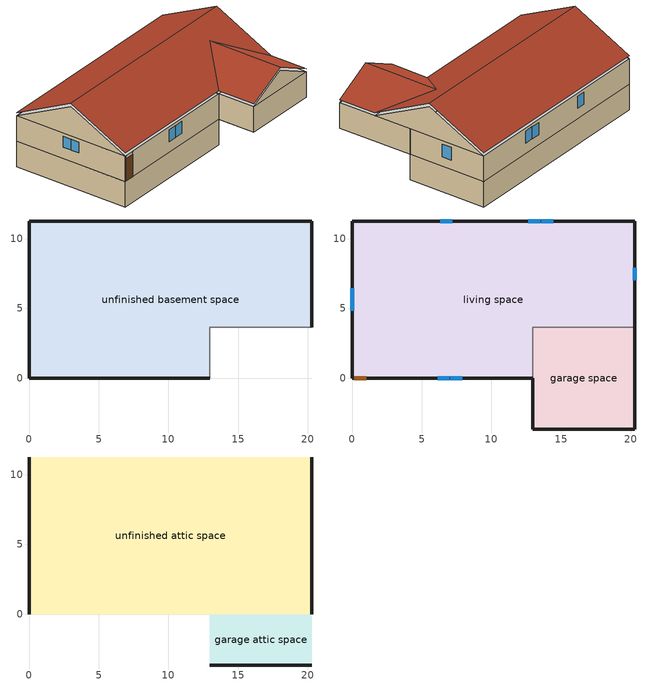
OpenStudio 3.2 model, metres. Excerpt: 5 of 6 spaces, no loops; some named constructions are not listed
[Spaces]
unfinished basement space
 floor foundation (FloorFndGrndUnfinB): 0,0 0,11.28 20.3,11.28 20.3,3.66 12.98,3.66 12.98,0 z-2.44
 wall foundation (WallFndGrndUnfinB): 20.3,3.66 20.3,11.28 0,11.28 0,0 12.98,0 z-2.44:0
 wall adiabatic (WallFndGrndUnfinB): 12.98,0 12.98,3.66 20.3,3.66 z-2.44:0
garage space
 floor foundation (FloorFndGrndUnfinSlab): 12.98,-3.66 12.98,3.66 20.3,3.66 20.3,-3.66 z0
 wall outside (WallExtUninsUnfin): 12.98,0 12.98,-3.66 20.3,-3.66 20.3,3.66 z0:2.44
 wall to living space (WallIntFinInsUnfin Reversed): 20.3,3.66 12.98,3.66 12.98,0 z0:2.44
living space
 floor to unfinished basement space (FloorUnfinBInsFin Reversed): 0,0 0,11.28 20.3,11.28 20.3,3.66 12.98,3.66 12.98,0 z0
 wall outside (WallExtInsFin): 20.3,3.66 20.3,11.28 0,11.28 0,0 0.13,0 1.05,0 12.98,0 z0:2.44
 window (WindowConstruction): 6.14,0 6.99,0 / 7.05,0 7.89,0 z1.01:2.13; 14.42,11.28 13.56,11.28 / 13.5,11.28 12.64,11.28 / 7.2,11.28 6.34,11.28 z0.98:2.13; 0,6.46 0,5.67 / 0,5.61 0,4.82 z1.08:2.13; 20.3,7.01 20.3,7.92 z0.91:2.13
 door (Door): 0.15,0 1.02,0 z0:2.13
unfinished attic space
 floor to garage space (FloorUnfinUninsUnfin): 20.3,3.66 20.3,0 12.98,0 12.98,3.66 z2.44
 floor to living space (FloorFinInsUnfinAttic): 20.3,11.28 20.3,3.66 12.98,3.66 12.98,0 0,0 0,11.28 z2.44
 wall outside (WallExtUninsUnfin): 0,5.64,5.26 0,11.28,2.44 0,0,2.44; 20.3,5.64,5.26 20.3,0,2.44 20.3,11.28,2.44
 roof outside (RoofUnfinInsExt): 0,5.64,5.56 20.3,5.64,5.56 20.3,11.28,2.74 0,11.28,2.74; 0,5.64,5.56 0,0,2.74 12.98,0,2.74 16.64,3.66,4.57 20.3,0,2.74 20.3,5.64,5.56
garage attic space
 floor to garage space (FloorUnfinUninsUnfin): 12.98,-3.66 12.98,0 20.3,0 20.3,-3.66 z2.44
 wall outside (WallExtUninsUnfin): 12.98,-3.66,2.44 20.3,-3.66,2.44 16.64,-3.66,4.27
 roof outside (RoofUnfinUninsExt 1): 12.98,0,2.74 12.98,-3.66,2.74 16.64,-3.66,4.57 16.64,3.66,4.57; 20.3,0,2.74 16.64,3.66,4.57 16.64,-3.66,4.57 20.3,-3.66,2.74
[Material] Roughness=Rough
Name | Thickness {m} | Conductivity {W/m-K} | Density {kg/m3} | Specific Heat {J/kg-K} | Thermal Absorptance | Solar Absorptance | Visible Absorptance
Drywall 0.5 in. | 0.0127 | 0.160291 | 801 | 837.4 | 0.9 | 0.5 | 0.1
FloorUATrussandIns | 0.0889 | 0.0634876 | 50.7834 | 1165.1 | 0.9 | 0.5 | 0.9
FloorUAAdditionalCeilingIns | 0.050038 | 0.060696 | 16.02 | 1046.75
RoofSheathing | 0.01905 | 0.115458 | 512.64 | 1214.23 | 0.82 | 0.3 | 0.3
WallSheathing | 0.0127 | 0.115458 | 512.64 | 1214.23 | 0.82 | 0.3 | 0.3
WallStudAndCavity 1 | 0.0889 | 0.346661 | 129.063 | 1212.76 | 0.82 | 0.3 | 0.82
FloorIns | 0.23495 | 2.59817 | 67.691 | 1210.98 | 0.82 | 0.3 | 0.3
Wood Floor | 0.015875 | 0.115458 | 544.68 | 1214.23
Floor Covering | 0.0127 | 0.0433444 | 54.468 | 1339.84 | 0.9 | 0.9
FloorFinStudAndAirFloor | 0.1397 | 0.606274 | 67.691 | 1210.98 | 0.82 | 0.3 | 0.3
[Construction]
FloorFinInsUnfinAttic Reversed: FloorUAAdditionalCeilingIns, FloorUATrussandIns, Drywall 0.5 in.
WallIntFinInsUnfin: WallSheathing, WallStudAndCavity 1
FloorUnfinBInsFin: FloorIns, RoofSheathing, Wood Floor, Floor Covering
FloorUnfinUninsUnfin Reversed: RoofSheathing, FloorFinStudAndAirFloor
[Schedule:Ruleset]
Name | Default Day Schedule | Summer Design Day Schedule | Winter Design Day Schedule
res nv_1 temp schedule | Schedule Day 14
res mv_1 range exhaust schedule | Schedule Day 18 | res mv_1 range exhaust schedule summer design | res mv_1 range exhaust schedule winter design
res mv_1 bath exhaust schedule | Schedule Day 19 | res mv_1 bath exhaust schedule summer design | res mv_1 bath exhaust schedule winter design
[Schedule:Day]
Schedule Day 14; Schedule Day 18; res mv_1 range exhaust schedule winter design; Schedule Day 19; res mv_1 bath exhaust schedule winter design: 24, 0, 0
res nv_1 temp schedule weekday1; res nv_1 temp schedule weekday2; res nv_1 temp schedule weekday3; res nv_1 temp schedule weekday4; res nv_1 temp schedule weekday10; res nv_1 temp schedule weekday11; res nv_1 temp schedule weekday12: 3, 0, 19.4444, 9, 0, 20, 17, 0, 20.5556, 18, 0, 20, 24, 0, 19.4444
res nv_1 temp schedule weekend1; res nv_1 temp schedule weekend2; res nv_1 temp schedule weekend3; res nv_1 temp schedule weekend4; res nv_1 temp schedule weekend10; res nv_1 temp schedule weekend11; res nv_1 temp schedule weekend12: 3, 0, 19.4444, 18, 0, 20, 24, 0, 19.4444
res nv_1 temp schedule allday5; res nv_1 temp schedule allday6; res nv_1 temp schedule allday9: 24, 0, 21.6667
res nv_1 temp schedule weekday7; res nv_1 temp schedule weekday8: 3, 0, 20, 9, 0, 21.1111, 17, 0, 21.6667, 18, 0, 21.1111, 24, 0, 20
res nv_1 temp schedule weekend7; res nv_1 temp schedule weekend8: 3, 0, 20, 18, 0, 21.1111, 24, 0, 20
res nv_1 availability schedule allday1 on; res nv_1 availability schedule allday1 on 1; res nv_1 availability schedule allday1 on 2; res nv_1 availability schedule allday1 on 3; res nv_1 availability schedule allday1 on 4; res nv_1 availability schedule allday1 on 5; res nv_1 availability schedule allday1 on 6; res nv_1 availability schedule allday1 on 7; res nv_1 availability schedule allday1 on 8; res nv_1 availability schedule allday1 on 9; res nv_1 availability schedule allday1 on 10; res nv_1 availability schedule allday1 on 11: 1, 0, 1, 2, 0, 1, 3, 0, 1, 4, 0, 1, 5, 0, 1, 6, 0, 1, 7, 0, 1, 8, 0, 1, 9, 0, 1, 10, 0, 1, 11, 0, 1, 12, 0, 1, 13, 0, 1, 14, 0, 1, 15, 0, 1, 16, 0, 1, 17, 0, 1, 18, 0, 1, 19, 0, 1, 20, 0, 1, 21, 0, 1, 22, 0, 1, 23, 0, 1, 24, 0, 1
res mv_1 range exhaust schedule allday1; res mv_1 range exhaust schedule allday2; res mv_1 range exhaust schedule allday3; res mv_1 range exhaust schedule allday4; res mv_1 range exhaust schedule allday5; res mv_1 range exhaust schedule allday6; res mv_1 range exhaust schedule allday7; res mv_1 range exhaust schedule allday8; res mv_1 range exhaust schedule allday9; res mv_1 range exhaust schedule allday10; res mv_1 range exhaust schedule allday11; res mv_1 range exhaust schedule allday12: 1, 0, 1, 24, 0, 0
res mv_1 range exhaust schedule summer design; res mv_1 bath exhaust schedule summer design: 24, 0, 1
res mv_1 bath exhaust schedule allday1; res mv_1 bath exhaust schedule allday2; res mv_1 bath exhaust schedule allday3; res mv_1 bath exhaust schedule allday4; res mv_1 bath exhaust schedule allday5; res mv_1 bath exhaust schedule allday6; res mv_1 bath exhaust schedule allday7; res mv_1 bath exhaust schedule allday8; res mv_1 bath exhaust schedule allday9; res mv_1 bath exhaust schedule allday10; res mv_1 bath exhaust schedule allday11; res mv_1 bath exhaust schedule allday12: 20, 0, 0, 21, 0, 1, 24, 0, 0
[Schedule:Rule] Date Specification Type=DateRange; Start Day=1
Name | Schedule Ruleset | Rule Order | Day Schedule | Apply Monday | Apply Tuesday | Apply Wednesday | Apply Thursday | Apply Friday | Start Month | End Month | End Day | Apply Sunday | Apply Saturday
res nv_1 temp schedule weekday rule1 | res nv_1 temp schedule | 20 | res nv_1 temp schedule weekday1 | Yes | Yes | Yes | Yes | Yes | 1 | 1 | 31
res nv_1 temp schedule weekend rule1 | res nv_1 temp schedule | 19 | res nv_1 temp schedule weekend1 |  |  |  |  |  | 1 | 1 | 31 | Yes | Yes
res nv_1 temp schedule weekday rule2 | res nv_1 temp schedule | 18 | res nv_1 temp schedule weekday2 | Yes | Yes | Yes | Yes | Yes | 2 | 2 | 28
res nv_1 temp schedule weekend rule2 | res nv_1 temp schedule | 17 | res nv_1 temp schedule weekend2 |  |  |  |  |  | 2 | 2 | 28 | Yes | Yes
res nv_1 temp schedule weekday rule3 | res nv_1 temp schedule | 16 | res nv_1 temp schedule weekday3 | Yes | Yes | Yes | Yes | Yes | 3 | 3 | 31
res nv_1 temp schedule weekend rule3 | res nv_1 temp schedule | 15 | res nv_1 temp schedule weekend3 |  |  |  |  |  | 3 | 3 | 31 | Yes | Yes
res nv_1 temp schedule weekday rule4 | res nv_1 temp schedule | 14 | res nv_1 temp schedule weekday4 | Yes | Yes | Yes | Yes | Yes | 4 | 4 | 30
res nv_1 temp schedule weekend rule4 | res nv_1 temp schedule | 13 | res nv_1 temp schedule weekend4 |  |  |  |  |  | 4 | 4 | 30 | Yes | Yes
res nv_1 temp schedule allday rule5 | res nv_1 temp schedule | 12 | res nv_1 temp schedule allday5 | Yes | Yes | Yes | Yes | Yes | 5 | 5 | 31 | Yes | Yes
res nv_1 temp schedule allday rule6 | res nv_1 temp schedule | 11 | res nv_1 temp schedule allday6 | Yes | Yes | Yes | Yes | Yes | 6 | 6 | 30 | Yes | Yes
res nv_1 temp schedule weekday rule7 | res nv_1 temp schedule | 10 | res nv_1 temp schedule weekday7 | Yes | Yes | Yes | Yes | Yes | 7 | 7 | 31
res nv_1 temp schedule weekend rule7 | res nv_1 temp schedule | 9 | res nv_1 temp schedule weekend7 |  |  |  |  |  | 7 | 7 | 31 | Yes | Yes
res nv_1 temp schedule weekday rule8 | res nv_1 temp schedule | 8 | res nv_1 temp schedule weekday8 | Yes | Yes | Yes | Yes | Yes | 8 | 8 | 31
res nv_1 temp schedule weekend rule8 | res nv_1 temp schedule | 7 | res nv_1 temp schedule weekend8 |  |  |  |  |  | 8 | 8 | 31 | Yes | Yes
res nv_1 temp schedule allday rule9 | res nv_1 temp schedule | 6 | res nv_1 temp schedule allday9 | Yes | Yes | Yes | Yes | Yes | 9 | 9 | 30 | Yes | Yes
res nv_1 temp schedule weekday rule10 | res nv_1 temp schedule | 5 | res nv_1 temp schedule weekday10 | Yes | Yes | Yes | Yes | Yes | 10 | 10 | 31
res nv_1 temp schedule weekend rule10 | res nv_1 temp schedule | 4 | res nv_1 temp schedule weekend10 |  |  |  |  |  | 10 | 10 | 31 | Yes | Yes
res nv_1 temp schedule weekday rule11 | res nv_1 temp schedule | 3 | res nv_1 temp schedule weekday11 | Yes | Yes | Yes | Yes | Yes | 11 | 11 | 30
res nv_1 temp schedule weekend rule11 | res nv_1 temp schedule | 2 | res nv_1 temp schedule weekend11 |  |  |  |  |  | 11 | 11 | 30 | Yes | Yes
res nv_1 temp schedule weekday rule12 | res nv_1 temp schedule | 1 | res nv_1 temp schedule weekday12 | Yes | Yes | Yes | Yes | Yes | 12 | 12 | 31
res nv_1 temp schedule weekend rule12 | res nv_1 temp schedule | 0 | res nv_1 temp schedule weekend12 |  |  |  |  |  | 12 | 12 | 31 | Yes | Yes
res mv_1 range exhaust schedule allday rule1 | res mv_1 range exhaust schedule | 11 | res mv_1 range exhaust schedule allday1 | Yes | Yes | Yes | Yes | Yes | 1 | 1 | 31 | Yes | Yes
res mv_1 range exhaust schedule allday rule2 | res mv_1 range exhaust schedule | 10 | res mv_1 range exhaust schedule allday2 | Yes | Yes | Yes | Yes | Yes | 2 | 2 | 28 | Yes | Yes
res mv_1 range exhaust schedule allday rule3 | res mv_1 range exhaust schedule | 9 | res mv_1 range exhaust schedule allday3 | Yes | Yes | Yes | Yes | Yes | 3 | 3 | 31 | Yes | Yes
res mv_1 range exhaust schedule allday rule4 | res mv_1 range exhaust schedule | 8 | res mv_1 range exhaust schedule allday4 | Yes | Yes | Yes | Yes | Yes | 4 | 4 | 30 | Yes | Yes
res mv_1 range exhaust schedule allday rule5 | res mv_1 range exhaust schedule | 7 | res mv_1 range exhaust schedule allday5 | Yes | Yes | Yes | Yes | Yes | 5 | 5 | 31 | Yes | Yes
res mv_1 range exhaust schedule allday rule6 | res mv_1 range exhaust schedule | 6 | res mv_1 range exhaust schedule allday6 | Yes | Yes | Yes | Yes | Yes | 6 | 6 | 30 | Yes | Yes
res mv_1 range exhaust schedule allday rule7 | res mv_1 range exhaust schedule | 5 | res mv_1 range exhaust schedule allday7 | Yes | Yes | Yes | Yes | Yes | 7 | 7 | 31 | Yes | Yes
res mv_1 range exhaust schedule allday rule8 | res mv_1 range exhaust schedule | 4 | res mv_1 range exhaust schedule allday8 | Yes | Yes | Yes | Yes | Yes | 8 | 8 | 31 | Yes | Yes
res mv_1 range exhaust schedule allday rule9 | res mv_1 range exhaust schedule | 3 | res mv_1 range exhaust schedule allday9 | Yes | Yes | Yes | Yes | Yes | 9 | 9 | 30 | Yes | Yes
res mv_1 range exhaust schedule allday rule10 | res mv_1 range exhaust schedule | 2 | res mv_1 range exhaust schedule allday10 | Yes | Yes | Yes | Yes | Yes | 10 | 10 | 31 | Yes | Yes
res mv_1 range exhaust schedule allday rule11 | res mv_1 range exhaust schedule | 1 | res mv_1 range exhaust schedule allday11 | Yes | Yes | Yes | Yes | Yes | 11 | 11 | 30 | Yes | Yes
res mv_1 range exhaust schedule allday rule12 | res mv_1 range exhaust schedule | 0 | res mv_1 range exhaust schedule allday12 | Yes | Yes | Yes | Yes | Yes | 12 | 12 | 31 | Yes | Yes
res mv_1 bath exhaust schedule allday rule1 | res mv_1 bath exhaust schedule | 11 | res mv_1 bath exhaust schedule allday1 | Yes | Yes | Yes | Yes | Yes | 1 | 1 | 31 | Yes | Yes
res mv_1 bath exhaust schedule allday rule2 | res mv_1 bath exhaust schedule | 10 | res mv_1 bath exhaust schedule allday2 | Yes | Yes | Yes | Yes | Yes | 2 | 2 | 28 | Yes | Yes
res mv_1 bath exhaust schedule allday rule3 | res mv_1 bath exhaust schedule | 9 | res mv_1 bath exhaust schedule allday3 | Yes | Yes | Yes | Yes | Yes | 3 | 3 | 31 | Yes | Yes
res mv_1 bath exhaust schedule allday rule4 | res mv_1 bath exhaust schedule | 8 | res mv_1 bath exhaust schedule allday4 | Yes | Yes | Yes | Yes | Yes | 4 | 4 | 30 | Yes | Yes
res mv_1 bath exhaust schedule allday rule5 | res mv_1 bath exhaust schedule | 7 | res mv_1 bath exhaust schedule allday5 | Yes | Yes | Yes | Yes | Yes | 5 | 5 | 31 | Yes | Yes
res mv_1 bath exhaust schedule allday rule6 | res mv_1 bath exhaust schedule | 6 | res mv_1 bath exhaust schedule allday6 | Yes | Yes | Yes | Yes | Yes | 6 | 6 | 30 | Yes | Yes
res mv_1 bath exhaust schedule allday rule7 | res mv_1 bath exhaust schedule | 5 | res mv_1 bath exhaust schedule allday7 | Yes | Yes | Yes | Yes | Yes | 7 | 7 | 31 | Yes | Yes
res mv_1 bath exhaust schedule allday rule8 | res mv_1 bath exhaust schedule | 4 | res mv_1 bath exhaust schedule allday8 | Yes | Yes | Yes | Yes | Yes | 8 | 8 | 31 | Yes | Yes
res mv_1 bath exhaust schedule allday rule9 | res mv_1 bath exhaust schedule | 3 | res mv_1 bath exhaust schedule allday9 | Yes | Yes | Yes | Yes | Yes | 9 | 9 | 30 | Yes | Yes
res mv_1 bath exhaust schedule allday rule10 | res mv_1 bath exhaust schedule | 2 | res mv_1 bath exhaust schedule allday10 | Yes | Yes | Yes | Yes | Yes | 10 | 10 | 31 | Yes | Yes
res mv_1 bath exhaust schedule allday rule11 | res mv_1 bath exhaust schedule | 1 | res mv_1 bath exhaust schedule allday11 | Yes | Yes | Yes | Yes | Yes | 11 | 11 | 30 | Yes | Yes
res mv_1 bath exhaust schedule allday rule12 | res mv_1 bath exhaust schedule | 0 | res mv_1 bath exhaust schedule allday12 | Yes | Yes | Yes | Yes | Yes | 12 | 12 | 31 | Yes | Yes
